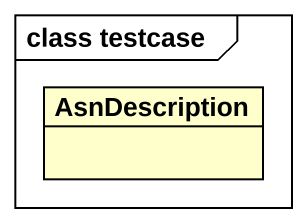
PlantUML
@startuml
mainframe class testcase
hide circle
hide empty members
class AsnDescription
@enduml
